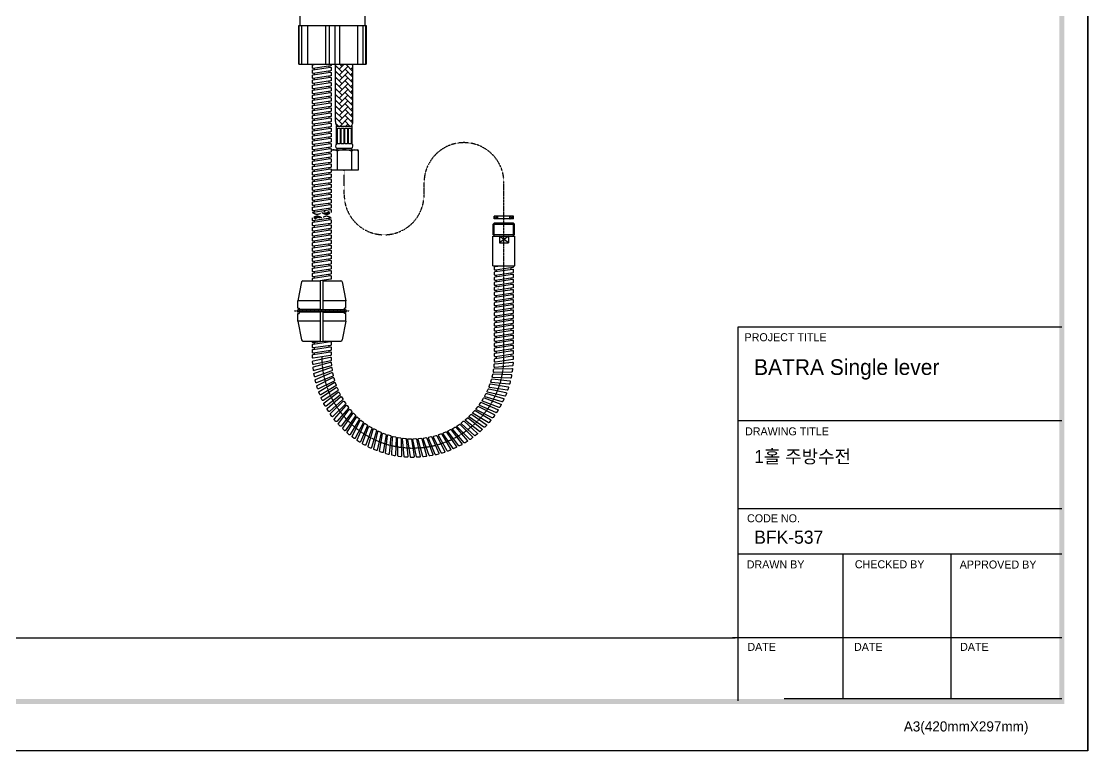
# Model space of a CAD drawing. Header units: millimetres. Extents: x 703 to 2175, y 672 to 1709.
# Drawn here: x 1378 to 2175, y 672 to 1217 of the extents above; entities that cross this region are included whole.
import ezdxf

# ---------------------------------------------------------------- set-up
doc = ezdxf.new("R2010")
doc.units = ezdxf.units.MM
doc.linetypes.add('CENTER', pattern=[0.6, 0.375, -0.075, 0.075, -0.075])
doc.linetypes.add('DIVIDE', pattern=[31.75, 12.7, -6.35, 0, -6.35, 0, -6.35])
for name, color, linetype in [('02___PRT_ALL_AXES', 7, 'Continuous'), ('1', 7, 'Continuous'), ('17', 7, 'Continuous'), ('BODY', 7, 'Continuous')]:
    doc.layers.add(name, color=color, linetype=linetype)
doc.styles.add('Daelim Dimension', font='')
doc.styles.get('Daelim Dimension').set_extended_font_data('나눔고딕')

msp = doc.modelspace()

# ---------------------------------------------------------------- hatches: boundary and pattern name
h = msp.add_hatch()
h.set_pattern_fill('AR-HBONE', scale=0.03, style=0)
h.set_pattern_definition([(45, (1159.04, 1172.232), (4e-16, 4.310523), [9.144, -3.048]), (135, (1161.195, 1174.3872), (4e-16, 4.310523), [9.144, -3.048])])
h.paths.add_polyline_path([(1613.16, 1141.73, 0.135834), (1614.09, 1138.39), (1625.24, 1138.39, 0.135834), (1626.16, 1141.73), (1626.16, 1184.59), (1613.16, 1184.59)])
at = {"layer": '1'}
h = msp.add_hatch(dxfattribs=at)
h.set_pattern_fill('ANSI37', scale=10, style=0)
h.set_pattern_definition([(45, (-19654.8384, 1855.3672), (-0.88388348, 0.88388348), []), (135, (-19654.8384, 1855.3672), (-0.88388348, -0.88388348), [])])
h.paths.add_polyline_path([(1743.51, 1071.02), (1743.51, 1069.02), (1746.26, 1069.02), (1746.26, 1071.02)])
h.paths.add_polyline_path([(1731.76, 1071.02), (1731.76, 1069.02), (1734.51, 1069.02), (1734.51, 1071.02)])

# ---------------------------------------------------------------- linework, layer by layer
at = {"color": 7, "linetype": 'Continuous'}
for p, q in [((1585.69, 1213.59), (1635.99, 1213.59)), ((1585.76, 1184.59), (1585.76, 1213.59)), ((1587.94, 1184.59), (1587.94, 1213.59)), ((1592.17, 1213.59), (1592.17, 1184.59)), ((1605.6, 1213.59), (1605.6, 1184.59)), ((1608.76, 1184.59), (1608.76, 1213.59)), ((1612.94, 1184.59), (1612.94, 1213.59)), ((1616.1, 1213.59), (1616.1, 1184.59)), ((1629.52, 1213.59), (1629.52, 1184.59)), ((1633.75, 1184.59), (1633.75, 1213.59)), ((1635.93, 1184.59), (1635.93, 1213.59)), ((1585.69, 1184.59), (1635.99, 1184.59))]:
    msp.add_line(p, q, dxfattribs=at)
at = {"color": 5, "ltscale": 40}
for p, q in [((2155.79, 988.15), (1913.65, 988.15)), ((2155.79, 918.16), (1913.65, 918.16)), ((2155.79, 918.16), (1913.65, 918.16)), ((2155.79, 852.32), (1913.65, 852.32)), ((2155.79, 852.32), (1913.65, 852.32)), ((2155.79, 818.36), (1913.65, 818.36)), ((2155.79, 818.36), (1913.65, 818.36)), ((1992.3, 818.36), (1992.3, 710.27)), ((2073.02, 818.36), (2073.02, 710.27)), ((2155.79, 755.92), (1909.82, 755.92)), ((2155.79, 755.92), (1915.54, 755.92)), ((2155.79, 710.27), (1948.28, 710.27))]:
    msp.add_line(p, q, dxfattribs=at)
at = {"color": 5, "ltscale": 0.5}
msp.add_line((1913.65, 988.15), (1913.65, 708.8), dxfattribs=at)
at = {"color": 5}
msp.add_line((723.93, 755.92), (1911.76, 755.92), dxfattribs=at)
at = {"color": 2}
msp.add_lwpolyline([(702.69, 1708.72), (2175.15, 1708.72), (2175.15, 671.55), (702.69, 671.55)], close=True, dxfattribs=at)
at = {"ltscale": 0.5}
msp.add_lwpolyline([(702.69, 1708.72), (2175.15, 1708.72), (2175.15, 671.55), (702.69, 671.55)], close=True, dxfattribs=at)
at = {"color": 2}
msp.add_lwpolyline([(2175.15, 671.55), (2175.15, 1708.72)], dxfattribs=at)
at = {"color": 7, "linetype": 'DIVIDE', "ltscale": 0.5}
for points in [[(1595.96, 1073.73), (1599.46, 1072.53), (1606.46, 1074.93), (1609.96, 1073.73)], [(1609.96, 1069.78), (1606.46, 1070.98), (1599.46, 1068.58), (1595.96, 1069.78)]]:
    msp.add_spline(points, degree=3, dxfattribs=at)
for points in [[(1602.96, 1069.78), (1601.79, 1070.38), (1599.46, 1071.58), (1597.13, 1070.38), (1595.96, 1069.78)], [(1602.96, 1073.73), (1604.13, 1073.13), (1606.46, 1071.93), (1608.79, 1073.13), (1609.96, 1073.73)]]:
    msp.add_open_spline(points, degree=3, dxfattribs=at)
at = {"color": 5, "ltscale": 40}
for points in [[(2157.68, 1691.25), (2153.9, 1691.25), (2157.68, 706.49), (2153.9, 710.27)], [(2157.68, 1691.25), (2153.9, 1691.25), (2157.68, 706.49), (2153.9, 710.27)], [(2157.68, 706.49), (2153.9, 710.27), (720.16, 706.49), (723.93, 710.27)]]:
    msp.add_trace(points, dxfattribs=at)
at = {"layer": '02___PRT_ALL_AXES', "color": 7, "linetype": 'Continuous'}
for p, q in [((1586.39, 1244.09), (1586.39, 1213.59)), ((1635.29, 1213.59), (1635.29, 1244.09)), ((1585.69, 1213.59), (1585.69, 1184.59)), ((1635.99, 1213.59), (1635.99, 1184.59))]:
    msp.add_line(p, q, dxfattribs=at)
at = {"layer": '1', "color": 7}
for p, q in [((1597.46, 1184.46), (1597.46, 1184.59)), ((1597.46, 1180.66), (1597.46, 1181.67)), ((1608.46, 1182.33), (1608.46, 1183.34)), ((1608.46, 1178.53), (1608.46, 1179.54)), ((1613.16, 1141.73), (1613.16, 1184.59)), ((1626.16, 1141.73), (1626.16, 1184.59)), ((1597.46, 1176.86), (1597.46, 1177.87)), ((1597.46, 1173.06), (1597.46, 1174.07)), ((1608.46, 1174.73), (1608.46, 1175.74)), ((1608.46, 1170.93), (1608.46, 1171.94)), ((1597.46, 1169.26), (1597.46, 1170.27)), ((1597.46, 1165.46), (1597.46, 1166.47)), ((1608.46, 1167.13), (1608.46, 1168.14)), ((1608.46, 1163.33), (1608.46, 1164.34)), ((1597.46, 1161.66), (1597.46, 1162.67)), ((1597.46, 1157.86), (1597.46, 1158.87)), ((1608.46, 1159.53), (1608.46, 1160.54)), ((1608.46, 1155.73), (1608.46, 1156.74)), ((1597.46, 1154.06), (1597.46, 1155.07)), ((1597.46, 1150.26), (1597.46, 1151.27)), ((1597.46, 1146.46), (1597.46, 1147.47)), ((1608.46, 1151.93), (1608.46, 1152.94)), ((1608.46, 1148.13), (1608.46, 1149.14)), ((1597.46, 1142.66), (1597.46, 1143.67)), ((1597.46, 1138.86), (1597.46, 1139.87)), ((1608.46, 1144.33), (1608.46, 1145.34)), ((1608.46, 1140.53), (1608.46, 1141.54)), ((1597.46, 1135.06), (1597.46, 1136.07)), ((1597.46, 1131.26), (1597.46, 1132.27)), ((1608.46, 1136.73), (1608.46, 1137.74)), ((1608.46, 1132.93), (1608.46, 1133.94)), ((1613.84, 1125.24), (1613.84, 1138.39)), ((1613.84, 1138.39), (1625.49, 1138.39)), ((1625.49, 1125.24), (1625.49, 1138.39)), ((1597.46, 1127.46), (1597.46, 1128.47)), ((1597.46, 1123.66), (1597.46, 1124.67)), ((1608.46, 1129.13), (1608.46, 1130.14)), ((1608.46, 1125.33), (1608.46, 1126.34)), ((1597.46, 1119.86), (1597.46, 1120.87)), ((1597.46, 1116.06), (1597.46, 1117.07)), ((1608.46, 1121.53), (1608.46, 1122.54)), ((1608.46, 1117.73), (1608.46, 1118.74)), ((1609.96, 1120.74), (1629.41, 1120.74)), ((1614.29, 1119.74), (1614.29, 1105.74)), ((1625.04, 1119.74), (1625.04, 1105.74)), ((1630.41, 1105.74), (1630.41, 1119.74)), ((1597.46, 1112.26), (1597.46, 1113.27)), ((1597.46, 1108.46), (1597.46, 1109.47)), ((1608.46, 1113.93), (1608.46, 1114.94)), ((1608.46, 1110.13), (1608.46, 1111.14)), ((1597.46, 1104.66), (1597.46, 1105.67)), ((1597.46, 1100.86), (1597.46, 1101.87)), ((1608.46, 1106.33), (1608.46, 1107.34)), ((1608.46, 1102.53), (1608.46, 1103.54)), ((1608.46, 1098.73), (1608.46, 1099.74)), ((1609.96, 1105.74), (1630.41, 1105.74)), ((1597.46, 1097.06), (1597.46, 1098.07)), ((1597.46, 1093.26), (1597.46, 1094.27)), ((1608.46, 1094.93), (1608.46, 1095.94)), ((1608.46, 1091.13), (1608.46, 1092.14)), ((1597.46, 1089.46), (1597.46, 1090.47)), ((1597.46, 1085.66), (1597.46, 1086.67)), ((1608.46, 1087.33), (1608.46, 1088.34)), ((1608.46, 1083.53), (1608.46, 1084.54)), ((1597.46, 1081.86), (1597.46, 1082.87)), ((1597.46, 1078.06), (1597.46, 1079.07)), ((1608.46, 1079.73), (1608.46, 1080.74)), ((1608.46, 1075.93), (1608.46, 1076.94)), ((1597.46, 1074.26), (1597.46, 1075.27)), ((1597.46, 1066.66), (1597.46, 1067.67)), ((1608.46, 1068.33), (1608.46, 1069.34)), ((1731.76, 1069.02), (1731.76, 1071.02)), ((1746.26, 1071.02), (1731.76, 1071.02)), ((1746.26, 1069.02), (1731.76, 1069.02)), ((1734.51, 1069.02), (1734.51, 1071.02)), ((1743.51, 1069.02), (1743.51, 1071.02)), ((1746.26, 1069.02), (1746.26, 1071.02)), ((1597.46, 1062.86), (1597.46, 1063.87)), ((1597.46, 1059.06), (1597.46, 1060.07)), ((1608.46, 1064.53), (1608.46, 1065.54)), ((1608.46, 1060.73), (1608.46, 1061.74)), ((1732.01, 1066.02), (1731.01, 1065.02)), ((1731.01, 1057.02), (1731.01, 1065.02)), ((1731.76, 1057.02), (1731.76, 1065.77)), ((1732.01, 1066.02), (1746.01, 1066.02)), ((1746.01, 1066.02), (1747.01, 1065.02)), ((1746.26, 1057.02), (1746.26, 1065.77)), ((1747.01, 1057.02), (1747.01, 1065.02)), ((1597.46, 1055.26), (1597.46, 1056.27)), ((1597.46, 1051.46), (1597.46, 1052.47)), ((1608.46, 1056.93), (1608.46, 1057.94)), ((1608.46, 1053.13), (1608.46, 1054.14)), ((1730.76, 1056.02), (1747.26, 1056.02)), ((1730.76, 1034.02), (1730.76, 1056.02)), ((1747.01, 1057.02), (1731.01, 1057.02)), ((1731.76, 1056.02), (1731.76, 1057.02)), ((1742.45, 1056.02), (1735.58, 1051.02)), ((1742.45, 1051.02), (1735.58, 1056.02)), ((1735.58, 1056.02), (1735.58, 1051.02)), ((1742.45, 1056.02), (1742.45, 1051.02)), ((1746.26, 1056.02), (1746.26, 1057.02)), ((1747.26, 1034.02), (1747.26, 1056.02)), ((1597.46, 1047.66), (1597.46, 1048.67)), ((1597.46, 1043.86), (1597.46, 1044.87)), ((1608.46, 1049.33), (1608.46, 1050.34)), ((1608.46, 1045.53), (1608.46, 1046.54)), ((1735.58, 1051.02), (1742.45, 1051.02)), ((1597.46, 1040.06), (1597.46, 1041.07)), ((1597.46, 1036.26), (1597.46, 1037.27)), ((1608.46, 1041.73), (1608.46, 1042.74)), ((1608.46, 1037.93), (1608.46, 1038.94)), ((1597.46, 1032.46), (1597.46, 1033.47)), ((1597.46, 1028.66), (1597.46, 1029.67)), ((1608.46, 1034.13), (1608.46, 1035.14)), ((1608.46, 1030.33), (1608.46, 1031.34)), ((1730.76, 1034.02), (1747.26, 1034.02)), ((1733.51, 1029.75), (1733.51, 1030.77)), ((1744.51, 1031.43), (1744.51, 1032.44)), ((1744.51, 1027.63), (1744.51, 1028.64)), ((1587.8, 1021.89), (1585.06, 1007.7)), ((1588.79, 1022.7), (1601.96, 1022.7)), ((1597.46, 1024.86), (1597.46, 1025.87)), ((1601.96, 1000.95), (1601.96, 1022.7)), ((1603.96, 1000.95), (1603.96, 1022.7)), ((1603.96, 1022.7), (1617.14, 1022.7)), ((1608.46, 1026.53), (1608.46, 1027.54)), ((1618.12, 1021.89), (1620.86, 1007.7)), ((1733.51, 1025.95), (1733.51, 1026.97)), ((1733.51, 1022.15), (1733.51, 1023.17)), ((1744.51, 1023.83), (1744.51, 1024.84)), ((1744.51, 1020.03), (1744.51, 1021.04)), ((1733.51, 1018.35), (1733.51, 1019.37)), ((1733.51, 1014.55), (1733.51, 1015.57)), ((1744.51, 1016.23), (1744.51, 1017.24)), ((1744.51, 1012.43), (1744.51, 1013.44)), ((1601.96, 1007.7), (1585.06, 1007.7)), ((1585.06, 1002.2), (1585.06, 1007.7)), ((1620.86, 1007.7), (1603.96, 1007.7)), ((1620.86, 1002.2), (1620.86, 1007.7)), ((1733.51, 1010.75), (1733.51, 1011.77)), ((1733.51, 1006.95), (1733.51, 1007.97)), ((1733.51, 1003.15), (1733.51, 1004.17)), ((1744.51, 1008.63), (1744.51, 1009.64)), ((1744.51, 1004.83), (1744.51, 1005.84)), ((1585.06, 1002.2), (1586.06, 1002.2)), ((1585.06, 998.2), (1586.06, 998.2)), ((1585.06, 992.7), (1585.06, 998.2)), ((1602.96, 1000.95), (1585.31, 1000.95)), ((1602.96, 999.45), (1585.31, 999.45)), ((1586.06, 1002.2), (1586.06, 1001.2)), ((1601.96, 1001.2), (1586.06, 1001.2)), ((1601.96, 999.2), (1586.06, 999.2)), ((1586.06, 999.2), (1586.06, 998.2)), ((1601.96, 977.7), (1601.96, 999.45)), ((1620.61, 1000.95), (1602.96, 1000.95)), ((1620.61, 999.45), (1602.96, 999.45)), ((1603.96, 1001.2), (1619.86, 1001.2)), ((1603.96, 977.7), (1603.96, 999.45)), ((1603.96, 999.2), (1619.86, 999.2)), ((1620.86, 1002.2), (1619.86, 1002.2)), ((1619.86, 1001.2), (1619.86, 1002.2)), ((1619.86, 998.2), (1619.86, 999.2)), ((1620.86, 998.2), (1619.86, 998.2)), ((1620.86, 992.7), (1620.86, 998.2)), ((1733.51, 999.35), (1733.51, 1000.37)), ((1733.51, 995.55), (1733.51, 996.57)), ((1744.51, 1001.03), (1744.51, 1002.04)), ((1744.51, 997.23), (1744.51, 998.24)), ((1601.96, 992.7), (1585.06, 992.7)), ((1585.06, 992.7), (1587.8, 978.51)), ((1620.86, 992.7), (1603.96, 992.7)), ((1620.86, 992.7), (1618.12, 978.51)), ((1733.51, 991.75), (1733.51, 992.77)), ((1733.51, 987.95), (1733.51, 988.97)), ((1744.51, 993.43), (1744.51, 994.44)), ((1744.51, 989.63), (1744.51, 990.64)), ((1733.51, 984.15), (1733.51, 985.17)), ((1733.51, 980.35), (1733.51, 981.37)), ((1744.51, 985.83), (1744.51, 986.84)), ((1744.51, 982.03), (1744.51, 983.04)), ((1588.79, 977.7), (1601.96, 977.7)), ((1597.46, 975.46), (1597.46, 976.47)), ((1597.46, 971.66), (1597.46, 972.67)), ((1603.96, 977.7), (1617.14, 977.7)), ((1608.46, 973.33), (1608.46, 974.34)), ((1733.51, 976.55), (1733.51, 977.57)), ((1733.51, 972.75), (1733.51, 973.77)), ((1744.51, 978.23), (1744.51, 979.24)), ((1744.51, 974.43), (1744.51, 975.44)), ((1597.46, 967.86), (1597.46, 968.87)), ((1608.46, 969.53), (1608.46, 970.54)), ((1733.51, 968.95), (1733.51, 969.97)), ((1733.51, 964.83), (1733.51, 966.17)), ((1744.51, 970.63), (1744.51, 971.64)), ((1744.51, 966.5), (1744.51, 967.84))]:
    msp.add_line(p, q, dxfattribs=at)
at = {"layer": '1', "color": 1, "linetype": 'CENTER', "ltscale": 0.5}
msp.add_line((1619.67, 1087.52), (1619.67, 1105.74), dxfattribs=at)
at = {"layer": '1', "color": 7}
for points in [[(1609.96, 1184.59), (1609.96, 1184, -0.370691), (1609.54, 1183.5), (1596.54, 1181.53, -0.459118), (1595.96, 1182.02), (1595.96, 1183.8, -0.370691), (1596.39, 1184.29), (1598.34, 1184.59)], [(1595.98, 1073.73, -0.297134), (1596.39, 1074.09), (1609.39, 1076.07, -0.459118), (1609.96, 1075.58), (1609.96, 1073.8)], [(1609.92, 1069.8, -0.258564), (1609.54, 1069.5), (1596.54, 1067.53, -0.459118), (1595.96, 1068.02), (1595.96, 1069.8)], [(1746.01, 1034.02), (1746.01, 1033.1, -0.370691), (1745.59, 1032.6), (1732.59, 1030.62, -0.459118), (1732.01, 1031.12), (1732.01, 1032.9, -0.370691), (1732.44, 1033.39), (1736.58, 1034.02)], [(1595.96, 1022.7), (1595.96, 1024.2, -0.370691), (1596.39, 1024.69), (1609.39, 1026.67, -0.459118), (1609.96, 1026.18), (1609.96, 1024.4, -0.370691), (1609.54, 1023.9), (1601.59, 1022.7)], [(1605.54, 977.7), (1596.54, 976.33, -0.459118), (1595.96, 976.82), (1595.96, 977.7)]]:
    msp.add_lwpolyline(points, format="xyb", dxfattribs=at)
for points in [[(1609.96, 1181.98), (1609.96, 1180.2, -0.370691), (1609.54, 1179.7), (1596.54, 1177.73, -0.459118), (1595.96, 1178.22), (1595.96, 1180, -0.370691), (1596.39, 1180.49), (1609.39, 1182.47, -0.459118)], [(1609.96, 1178.18), (1609.96, 1176.4, -0.370691), (1609.54, 1175.9), (1596.54, 1173.93, -0.459118), (1595.96, 1174.42), (1595.96, 1176.2, -0.370691), (1596.39, 1176.69), (1609.39, 1178.67, -0.459118)], [(1609.96, 1174.38), (1609.96, 1172.6, -0.370691), (1609.54, 1172.1), (1596.54, 1170.13, -0.459118), (1595.96, 1170.62), (1595.96, 1172.4, -0.370691), (1596.39, 1172.89), (1609.39, 1174.87, -0.459118)], [(1609.96, 1170.58), (1609.96, 1168.8, -0.370691), (1609.54, 1168.3), (1596.54, 1166.33, -0.459118), (1595.96, 1166.82), (1595.96, 1168.6, -0.370691), (1596.39, 1169.09), (1609.39, 1171.07, -0.459118)], [(1609.96, 1166.78), (1609.96, 1165, -0.370691), (1609.54, 1164.5), (1596.54, 1162.53, -0.459118), (1595.96, 1163.02), (1595.96, 1164.8, -0.370691), (1596.39, 1165.29), (1609.39, 1167.27, -0.459118)], [(1609.96, 1162.98), (1609.96, 1161.2, -0.370691), (1609.54, 1160.7), (1596.54, 1158.73, -0.459118), (1595.96, 1159.22), (1595.96, 1161, -0.370691), (1596.39, 1161.49), (1609.39, 1163.47, -0.459118)], [(1609.96, 1159.18), (1609.96, 1157.4, -0.370691), (1609.54, 1156.9), (1596.54, 1154.93, -0.459118), (1595.96, 1155.42), (1595.96, 1157.2, -0.370691), (1596.39, 1157.69), (1609.39, 1159.67, -0.459118)], [(1609.96, 1155.38), (1609.96, 1153.6, -0.370691), (1609.54, 1153.1), (1596.54, 1151.13, -0.459118), (1595.96, 1151.62), (1595.96, 1153.4, -0.370691), (1596.39, 1153.89), (1609.39, 1155.87, -0.459118)], [(1609.96, 1151.58), (1609.96, 1149.8, -0.370691), (1609.54, 1149.3), (1596.54, 1147.33, -0.459118), (1595.96, 1147.82), (1595.96, 1149.6, -0.370691), (1596.39, 1150.09), (1609.39, 1152.07, -0.459118)], [(1609.96, 1147.78), (1609.96, 1146, -0.370691), (1609.54, 1145.5), (1596.54, 1143.53, -0.459118), (1595.96, 1144.02), (1595.96, 1145.8, -0.370691), (1596.39, 1146.29), (1609.39, 1148.27, -0.459118)], [(1609.96, 1143.98), (1609.96, 1142.2, -0.370691), (1609.54, 1141.7), (1596.54, 1139.73, -0.459118), (1595.96, 1140.22), (1595.96, 1142, -0.370691), (1596.39, 1142.49), (1609.39, 1144.47, -0.459118)], [(1609.96, 1140.18), (1609.96, 1138.4, -0.370691), (1609.54, 1137.9), (1596.54, 1135.93, -0.459118), (1595.96, 1136.42), (1595.96, 1138.2, -0.370691), (1596.39, 1138.69), (1609.39, 1140.67, -0.459118)], [(1609.96, 1136.38), (1609.96, 1134.6, -0.370691), (1609.54, 1134.1), (1596.54, 1132.13, -0.459118), (1595.96, 1132.62), (1595.96, 1134.4, -0.370691), (1596.39, 1134.89), (1609.39, 1136.87, -0.459118)], [(1609.96, 1132.58), (1609.96, 1130.8, -0.370691), (1609.54, 1130.3), (1596.54, 1128.33, -0.459118), (1595.96, 1128.82), (1595.96, 1130.6, -0.370691), (1596.39, 1131.09), (1609.39, 1133.07, -0.459118)], [(1609.96, 1128.78), (1609.96, 1127, -0.370691), (1609.54, 1126.5), (1596.54, 1124.53, -0.459118), (1595.96, 1125.02), (1595.96, 1126.8, -0.370691), (1596.39, 1127.29), (1609.39, 1129.27, -0.459118)], [(1609.96, 1124.98), (1609.96, 1123.2, -0.370691), (1609.54, 1122.7), (1596.54, 1120.73, -0.459118), (1595.96, 1121.22), (1595.96, 1123, -0.370691), (1596.39, 1123.49), (1609.39, 1125.47, -0.459118)], [(1609.96, 1121.18), (1609.96, 1119.4, -0.370691), (1609.54, 1118.9), (1596.54, 1116.93, -0.459118), (1595.96, 1117.42), (1595.96, 1119.2, -0.370691), (1596.39, 1119.69), (1609.39, 1121.67, -0.459118)], [(1609.96, 1117.38), (1609.96, 1115.6, -0.370691), (1609.54, 1115.1), (1596.54, 1113.13, -0.459118), (1595.96, 1113.62), (1595.96, 1115.4, -0.370691), (1596.39, 1115.89), (1609.39, 1117.87, -0.459118)], [(1609.96, 1113.58), (1609.96, 1111.8, -0.370691), (1609.54, 1111.3), (1596.54, 1109.33, -0.459118), (1595.96, 1109.82), (1595.96, 1111.6, -0.370691), (1596.39, 1112.09), (1609.39, 1114.07, -0.459118)], [(1609.96, 1109.78), (1609.96, 1108, -0.370691), (1609.54, 1107.5), (1596.54, 1105.53, -0.459118), (1595.96, 1106.02), (1595.96, 1107.8, -0.370691), (1596.39, 1108.29), (1609.39, 1110.27, -0.459118)], [(1609.96, 1105.98), (1609.96, 1104.2, -0.370691), (1609.54, 1103.7), (1596.54, 1101.73, -0.459118), (1595.96, 1102.22), (1595.96, 1104, -0.370691), (1596.39, 1104.49), (1609.39, 1106.47, -0.459118)], [(1609.96, 1102.18), (1609.96, 1100.4, -0.370691), (1609.54, 1099.9), (1596.54, 1097.93, -0.459118), (1595.96, 1098.42), (1595.96, 1100.2, -0.370691), (1596.39, 1100.69), (1609.39, 1102.67, -0.459118)], [(1609.96, 1098.38), (1609.96, 1096.6, -0.370691), (1609.54, 1096.1), (1596.54, 1094.13, -0.459118), (1595.96, 1094.62), (1595.96, 1096.4, -0.370691), (1596.39, 1096.89), (1609.39, 1098.87, -0.459118)], [(1609.96, 1094.58), (1609.96, 1092.8, -0.370691), (1609.54, 1092.3), (1596.54, 1090.33, -0.459118), (1595.96, 1090.82), (1595.96, 1092.6, -0.370691), (1596.39, 1093.09), (1609.39, 1095.07, -0.459118)], [(1609.96, 1090.78), (1609.96, 1089, -0.370691), (1609.54, 1088.5), (1596.54, 1086.53, -0.459118), (1595.96, 1087.02), (1595.96, 1088.8, -0.370691), (1596.39, 1089.29), (1609.39, 1091.27, -0.459118)], [(1609.96, 1086.98), (1609.96, 1085.2, -0.370691), (1609.54, 1084.7), (1596.54, 1082.73, -0.459118), (1595.96, 1083.22), (1595.96, 1085, -0.370691), (1596.39, 1085.49), (1609.39, 1087.47, -0.459118)], [(1609.96, 1083.18), (1609.96, 1081.4, -0.370691), (1609.54, 1080.9), (1596.54, 1078.93, -0.459118), (1595.96, 1079.42), (1595.96, 1081.2, -0.370691), (1596.39, 1081.69), (1609.39, 1083.67, -0.459118)], [(1609.96, 1079.38), (1609.96, 1077.6, -0.370691), (1609.54, 1077.1), (1596.54, 1075.13, -0.459118), (1595.96, 1075.62), (1595.96, 1077.4, -0.370691), (1596.39, 1077.89), (1609.39, 1079.87, -0.459118)], [(1609.96, 1067.98), (1609.96, 1066.2, -0.370691), (1609.54, 1065.7), (1596.54, 1063.73, -0.459118), (1595.96, 1064.22), (1595.96, 1066, -0.370691), (1596.39, 1066.49), (1609.39, 1068.47, -0.459118)], [(1609.96, 1064.18), (1609.96, 1062.4, -0.370691), (1609.54, 1061.9), (1596.54, 1059.93, -0.459118), (1595.96, 1060.42), (1595.96, 1062.2, -0.370691), (1596.39, 1062.69), (1609.39, 1064.67, -0.459118)], [(1609.96, 1060.38), (1609.96, 1058.6, -0.370691), (1609.54, 1058.1), (1596.54, 1056.13, -0.459118), (1595.96, 1056.62), (1595.96, 1058.4, -0.370691), (1596.39, 1058.89), (1609.39, 1060.87, -0.459118)], [(1609.96, 1056.58), (1609.96, 1054.8, -0.370691), (1609.54, 1054.3), (1596.54, 1052.33, -0.459118), (1595.96, 1052.82), (1595.96, 1054.6, -0.370691), (1596.39, 1055.09), (1609.39, 1057.07, -0.459118)], [(1609.96, 1052.78), (1609.96, 1051, -0.370691), (1609.54, 1050.5), (1596.54, 1048.53, -0.459118), (1595.96, 1049.02), (1595.96, 1050.8, -0.370691), (1596.39, 1051.29), (1609.39, 1053.27, -0.459118)], [(1609.96, 1048.98), (1609.96, 1047.2, -0.370691), (1609.54, 1046.7), (1596.54, 1044.73, -0.459118), (1595.96, 1045.22), (1595.96, 1047, -0.370691), (1596.39, 1047.49), (1609.39, 1049.47, -0.459118)], [(1609.96, 1045.18), (1609.96, 1043.4, -0.370691), (1609.54, 1042.9), (1596.54, 1040.93, -0.459118), (1595.96, 1041.42), (1595.96, 1043.2, -0.370691), (1596.39, 1043.69), (1609.39, 1045.67, -0.459118)], [(1609.96, 1041.38), (1609.96, 1039.6, -0.370691), (1609.54, 1039.1), (1596.54, 1037.13, -0.459118), (1595.96, 1037.62), (1595.96, 1039.4, -0.370691), (1596.39, 1039.89), (1609.39, 1041.87, -0.459118)], [(1609.96, 1037.58), (1609.96, 1035.8, -0.370691), (1609.54, 1035.3), (1596.54, 1033.33, -0.459118), (1595.96, 1033.82), (1595.96, 1035.6, -0.370691), (1596.39, 1036.09), (1609.39, 1038.07, -0.459118)], [(1609.96, 1033.78), (1609.96, 1032, -0.370691), (1609.54, 1031.5), (1596.54, 1029.53, -0.459118), (1595.96, 1030.02), (1595.96, 1031.8, -0.370691), (1596.39, 1032.29), (1609.39, 1034.27, -0.459118)], [(1609.96, 1029.98), (1609.96, 1028.2, -0.370691), (1609.54, 1027.7), (1596.54, 1025.73, -0.459118), (1595.96, 1026.22), (1595.96, 1028, -0.370691), (1596.39, 1028.49), (1609.39, 1030.47, -0.459118)], [(1746.01, 1031.07), (1746.01, 1029.3, -0.370691), (1745.59, 1028.8), (1732.59, 1026.82, -0.459118), (1732.01, 1027.32), (1732.01, 1029.1, -0.370691), (1732.44, 1029.59), (1745.44, 1031.57, -0.459118)], [(1746.01, 1027.27), (1746.01, 1025.5, -0.370691), (1745.59, 1025), (1732.59, 1023.02, -0.459118), (1732.01, 1023.52), (1732.01, 1025.3, -0.370691), (1732.44, 1025.79), (1745.44, 1027.77, -0.459118)], [(1746.01, 1023.47), (1746.01, 1021.7, -0.370691), (1745.59, 1021.2), (1732.59, 1019.22, -0.459118), (1732.01, 1019.72), (1732.01, 1021.5, -0.370691), (1732.44, 1021.99), (1745.44, 1023.97, -0.459118)], [(1746.01, 1019.67), (1746.01, 1017.9, -0.370691), (1745.59, 1017.4), (1732.59, 1015.42, -0.459118), (1732.01, 1015.92), (1732.01, 1017.7, -0.370691), (1732.44, 1018.19), (1745.44, 1020.17, -0.459118)], [(1746.01, 1015.87), (1746.01, 1014.1, -0.370691), (1745.59, 1013.6), (1732.59, 1011.62, -0.459118), (1732.01, 1012.12), (1732.01, 1013.9, -0.370691), (1732.44, 1014.39), (1745.44, 1016.37, -0.459118)], [(1746.01, 1012.07), (1746.01, 1010.3, -0.370691), (1745.59, 1009.8), (1732.59, 1007.82, -0.459118), (1732.01, 1008.32), (1732.01, 1010.1, -0.370691), (1732.44, 1010.59), (1745.44, 1012.57, -0.459118)], [(1746.01, 1008.27), (1746.01, 1006.5, -0.370691), (1745.59, 1006), (1732.59, 1004.02, -0.459118), (1732.01, 1004.52), (1732.01, 1006.3, -0.370691), (1732.44, 1006.79), (1745.44, 1008.77, -0.459118)], [(1746.01, 1004.47), (1746.01, 1002.7, -0.370691), (1745.59, 1002.2), (1732.59, 1000.22, -0.459118), (1732.01, 1000.72), (1732.01, 1002.5, -0.370691), (1732.44, 1002.99), (1745.44, 1004.97, -0.459118)], [(1746.01, 1000.67), (1746.01, 998.9, -0.370691), (1745.59, 998.4), (1732.59, 996.42, -0.459118), (1732.01, 996.92), (1732.01, 998.7, -0.370691), (1732.44, 999.19), (1745.44, 1001.17, -0.459118)], [(1746.01, 996.87), (1746.01, 995.1, -0.370691), (1745.59, 994.6), (1732.59, 992.62, -0.459118), (1732.01, 993.12), (1732.01, 994.9, -0.370691), (1732.44, 995.39), (1745.44, 997.37, -0.459118)], [(1746.01, 993.07), (1746.01, 991.3, -0.370691), (1745.59, 990.8), (1732.59, 988.82, -0.459118), (1732.01, 989.32), (1732.01, 991.1, -0.370691), (1732.44, 991.59), (1745.44, 993.57, -0.459118)], [(1746.01, 989.27), (1746.01, 987.5, -0.370691), (1745.59, 987), (1732.59, 985.02, -0.459118), (1732.01, 985.52), (1732.01, 987.3, -0.370691), (1732.44, 987.79), (1745.44, 989.77, -0.459118)], [(1746.01, 985.47), (1746.01, 983.7, -0.370691), (1745.59, 983.2), (1732.59, 981.22, -0.459118), (1732.01, 981.72), (1732.01, 983.5, -0.370691), (1732.44, 983.99), (1745.44, 985.97, -0.459118)], [(1746.01, 981.67), (1746.01, 979.9, -0.370691), (1745.59, 979.4), (1732.59, 977.42, -0.459118), (1732.01, 977.92), (1732.01, 979.7, -0.370691), (1732.44, 980.19), (1745.44, 982.17, -0.459118)], [(1609.96, 976.78), (1609.96, 975, -0.370691), (1609.54, 974.5), (1596.54, 972.53, -0.459118), (1595.96, 973.02), (1595.96, 974.8, -0.370691), (1596.39, 975.29), (1609.39, 977.27, -0.459118)], [(1609.96, 972.98), (1609.96, 971.2, -0.370691), (1609.54, 970.7), (1596.54, 968.73, -0.459118), (1595.96, 969.22), (1595.96, 971, -0.370691), (1596.39, 971.49), (1609.39, 973.47, -0.459118)], [(1746.01, 977.87), (1746.01, 976.1, -0.370691), (1745.59, 975.6), (1732.59, 973.62, -0.459118), (1732.01, 974.12), (1732.01, 975.9, -0.370691), (1732.44, 976.39), (1745.44, 978.37, -0.459118)], [(1746.01, 974.07), (1746.01, 972.3, -0.370691), (1745.59, 971.8), (1732.59, 969.82, -0.459118), (1732.01, 970.32), (1732.01, 972.1, -0.370691), (1732.44, 972.59), (1745.44, 974.57, -0.459118)], [(1609.96, 969.18), (1609.96, 967.4, -0.370691), (1609.54, 966.9), (1596.54, 964.93, -0.459118), (1595.96, 965.42), (1595.96, 967.2, -0.370691), (1596.39, 967.69), (1609.39, 969.67, -0.459118)], [(1609.87, 965.34), (1609.98, 963.56, -0.370691), (1609.59, 963.04), (1596.74, 960.25, -0.459118), (1596.13, 960.71), (1596.02, 962.49, -0.370691), (1596.41, 963.01), (1609.26, 965.79, -0.459118)], [(1746.01, 970.27), (1746.01, 968.5, -0.370691), (1745.59, 968), (1732.59, 966.02, -0.459118), (1732.01, 966.52), (1732.01, 968.3, -0.370691), (1732.44, 968.79), (1745.44, 970.77, -0.459118)], [(1732.01, 962.39), (1732.01, 964.17, -0.370691), (1732.44, 964.66), (1745.44, 966.64, -0.459118), (1746.01, 966.15), (1746.01, 964.37, -0.370691), (1745.59, 963.87), (1732.59, 961.9, -0.459118)], [(1610.02, 961.5), (1610.24, 959.74, -0.370691), (1609.88, 959.19), (1597.23, 955.6, -0.459118), (1596.6, 956.02), (1596.38, 957.78, -0.370691), (1596.73, 958.33), (1609.38, 961.92, -0.459118)], [(1610.41, 957.68), (1610.74, 955.93, -0.370691), (1610.41, 955.37), (1598.02, 950.99, -0.459118), (1597.36, 951.37), (1597.02, 953.12, -0.370691), (1597.35, 953.68), (1609.75, 958.06, -0.459118)], [(1731.11, 954.77), (1731.33, 956.53, -0.370691), (1731.81, 956.97), (1744.96, 957.3, -0.459118), (1745.47, 956.74), (1745.24, 954.98, -0.370691), (1744.76, 954.54), (1731.61, 954.21, -0.459118)], [(1731.68, 958.57), (1731.79, 960.34, -0.370691), (1732.25, 960.81), (1745.34, 961.96, -0.459118), (1745.89, 961.43), (1745.78, 959.66, -0.370691), (1745.32, 959.19), (1732.22, 958.04, -0.459118)], [(1611.03, 953.89), (1611.48, 952.17, -0.370691), (1611.19, 951.59), (1599.09, 946.44, -0.459118), (1598.41, 946.78), (1597.97, 948.5, -0.370691), (1598.25, 949.08), (1610.35, 954.23, -0.459118)], [(1611.9, 950.15), (1612.45, 948.46, -0.370691), (1612.2, 947.86), (1600.44, 941.96, -0.459118), (1599.74, 942.26), (1599.2, 943.95, -0.370691), (1599.45, 944.55), (1611.2, 950.44, -0.459118)], [(1729.25, 947.32), (1729.69, 949.04, -0.370691), (1730.23, 949.42), (1743.31, 948.1, -0.459118), (1743.75, 947.48), (1743.3, 945.76, -0.370691), (1742.77, 945.38), (1729.69, 946.7, -0.459118)], [(1730.3, 951.02), (1730.63, 952.76, -0.370691), (1731.14, 953.17), (1744.28, 952.67, -0.459118), (1744.75, 952.08), (1744.42, 950.34, -0.370691), (1743.91, 949.93), (1730.77, 950.42, -0.459118)], [(1613, 946.47), (1613.65, 944.82, -0.370691), (1613.44, 944.2), (1602.08, 937.58, -0.459118), (1601.36, 937.83), (1600.71, 939.48, -0.370691), (1600.92, 940.1), (1612.28, 946.72, -0.459118)], [(1614.32, 942.87), (1615.08, 941.26, -0.370691), (1614.91, 940.63), (1603.99, 933.31, -0.459118), (1603.26, 933.51), (1602.5, 935.12, -0.370691), (1602.67, 935.75), (1613.59, 943.07, -0.459118)], [(1726.48, 940.17), (1727.13, 941.82, -0.370691), (1727.71, 942.12), (1740.52, 939.17, -0.459118), (1740.88, 938.5), (1740.22, 936.85, -0.370691), (1739.65, 936.55), (1726.83, 939.49, -0.459118)], [(1727.98, 943.7), (1728.53, 945.39, -0.370691), (1729.08, 945.73), (1742.06, 943.59, -0.459118), (1742.45, 942.94), (1741.9, 941.25, -0.370691), (1741.35, 940.91), (1728.37, 943.05, -0.459118)], [(1615.88, 939.36), (1616.73, 937.8, -0.370691), (1616.6, 937.16), (1606.16, 929.17, -0.459118), (1605.42, 929.32), (1604.56, 930.88, -0.370691), (1604.69, 931.52), (1615.13, 939.51, -0.459118)], [(1617.64, 935.95), (1618.6, 934.45, -0.370691), (1618.5, 933.8), (1608.58, 925.17, -0.459118), (1607.83, 925.28), (1606.88, 926.78, -0.370691), (1606.98, 927.42), (1616.89, 936.06, -0.459118)], [(1619.62, 932.66), (1620.67, 931.22, -0.370691), (1620.61, 930.57), (1611.26, 921.33, -0.459118), (1610.5, 921.39), (1609.46, 922.83, -0.370691), (1609.51, 923.48), (1618.87, 932.72, -0.459118)], [(1722.83, 933.41), (1723.69, 934.97, -0.370691), (1724.3, 935.2), (1736.64, 930.67, -0.459118), (1736.91, 929.96), (1736.05, 928.4, -0.370691), (1735.44, 928.17), (1723.1, 932.7, -0.459118)], [(1724.76, 936.73), (1725.52, 938.34, -0.370691), (1726.11, 938.61), (1738.72, 934.86, -0.459118), (1739.03, 934.17), (1738.27, 932.56, -0.370691), (1737.67, 932.29), (1725.07, 936.04, -0.459118)], [(1621.8, 929.5), (1622.94, 928.13, -0.370691), (1622.92, 927.48), (1614.17, 917.67, -0.459118), (1613.41, 917.68), (1612.28, 919.05, -0.370691), (1612.29, 919.7), (1621.05, 929.51, -0.459118)], [(1624.18, 926.48), (1625.4, 925.19, -0.370691), (1625.42, 924.53), (1617.3, 914.19, -0.459118), (1616.54, 914.16), (1615.33, 915.46, -0.370691), (1615.3, 916.11), (1623.42, 926.45, -0.459118)], [(1715.85, 924.27), (1716.98, 925.64, -0.370691), (1717.62, 925.75), (1728.9, 918.99, -0.459118), (1729.03, 918.24), (1727.89, 916.87, -0.370691), (1727.25, 916.76), (1715.97, 923.52, -0.459118)], [(1718.36, 927.17), (1719.41, 928.61, -0.370691), (1720.04, 928.76), (1731.72, 922.72, -0.459118), (1731.9, 921.98), (1730.85, 920.54, -0.370691), (1730.22, 920.39), (1718.54, 926.43, -0.459118)], [(1720.7, 930.22), (1721.65, 931.72, -0.370691), (1722.27, 931.91), (1734.31, 926.61, -0.459118), (1734.53, 925.89), (1733.57, 924.39, -0.370691), (1732.95, 924.2), (1720.92, 929.5, -0.459118)], [(1626.74, 923.62), (1628.03, 922.4, -0.370691), (1628.1, 921.76), (1620.65, 910.93, -0.459118), (1619.89, 910.84), (1618.6, 912.06, -0.370691), (1618.53, 912.71), (1625.99, 923.54, -0.459118)], [(1629.47, 920.92), (1630.84, 919.79, -0.370691), (1630.95, 919.15), (1624.19, 907.87, -0.459118), (1623.44, 907.75), (1622.07, 908.88, -0.370691), (1621.96, 909.52), (1628.73, 920.8, -0.459118)], [(1632.37, 918.41), (1633.81, 917.36, -0.370691), (1633.96, 916.73), (1627.92, 905.05, -0.459118), (1627.18, 904.87), (1625.74, 905.92, -0.370691), (1625.59, 906.55), (1631.64, 918.23, -0.459118)], [(1707.27, 916.6), (1708.64, 917.73, -0.370691), (1709.29, 917.72), (1719.1, 908.96, -0.459118), (1719.09, 908.21), (1717.72, 907.07, -0.370691), (1717.07, 907.09), (1707.26, 915.84, -0.459118)], [(1710.29, 918.98), (1711.59, 920.19, -0.370691), (1712.24, 920.22), (1722.58, 912.1, -0.459118), (1722.61, 911.34), (1721.31, 910.12, -0.370691), (1720.66, 910.1), (1710.32, 918.22, -0.459118)], [(1713.15, 921.54), (1714.37, 922.83, -0.370691), (1715.02, 922.9), (1725.84, 915.44, -0.459118), (1725.93, 914.69), (1724.71, 913.39, -0.370691), (1724.06, 913.32), (1713.23, 920.78, -0.459118)], [(1635.42, 916.08), (1636.92, 915.12, -0.370691), (1637.11, 914.5), (1631.82, 902.46, -0.459118), (1631.09, 902.24), (1629.59, 903.2, -0.370691), (1629.4, 903.82), (1634.7, 915.85, -0.459118)], [(1638.62, 913.94), (1640.17, 913.08, -0.370691), (1640.4, 912.47), (1635.87, 900.13, -0.459118), (1635.16, 899.86), (1633.6, 900.72, -0.370691), (1633.37, 901.33), (1637.91, 913.67, -0.459118)], [(1641.93, 912.01), (1643.54, 911.25, -0.370691), (1643.81, 910.66), (1640.06, 898.05, -0.459118), (1639.37, 897.74), (1637.76, 898.5, -0.370691), (1637.5, 899.1), (1641.24, 911.7, -0.459118)], [(1645.37, 910.29), (1647.02, 909.64, -0.370691), (1647.32, 909.06), (1644.38, 896.25, -0.459118), (1643.7, 895.89), (1642.05, 896.55, -0.370691), (1641.75, 897.12), (1644.7, 909.94, -0.459118)], [(1648.9, 908.79), (1650.59, 908.24, -0.370691), (1650.93, 907.69), (1648.79, 894.71, -0.459118), (1648.15, 894.32), (1646.46, 894.87, -0.370691), (1646.12, 895.42), (1648.26, 908.4, -0.459118)], [(1690.3, 907.8), (1691.95, 908.45, -0.370691), (1692.57, 908.24), (1699.19, 896.88, -0.459118), (1698.94, 896.16), (1697.29, 895.51, -0.370691), (1696.67, 895.72), (1690.05, 907.08, -0.459118)], [(1693.9, 909.12), (1695.51, 909.88, -0.370691), (1696.14, 909.7), (1703.46, 898.78, -0.459118), (1703.26, 898.05), (1701.65, 897.3, -0.370691), (1701.02, 897.47), (1693.7, 908.39, -0.459118)], [(1697.41, 910.67), (1698.97, 911.53, -0.370691), (1699.61, 911.39), (1707.6, 900.95, -0.459118), (1707.45, 900.21), (1705.89, 899.36, -0.370691), (1705.25, 899.49), (1697.26, 909.93, -0.459118)], [(1700.82, 912.44), (1702.32, 913.39, -0.370691), (1702.97, 913.3), (1711.6, 903.38, -0.459118), (1711.49, 902.63), (1709.99, 901.68, -0.370691), (1709.35, 901.77), (1700.71, 911.69, -0.459118)], [(1704.11, 914.42), (1705.55, 915.46, -0.370691), (1706.2, 915.41), (1715.44, 906.06, -0.459118), (1715.38, 905.3), (1713.94, 904.25, -0.370691), (1713.29, 904.31), (1704.05, 913.66, -0.459118)], [(1652.53, 907.52), (1654.25, 907.08, -0.370691), (1654.62, 906.54), (1653.3, 893.46, -0.459118), (1652.68, 893.03), (1650.96, 893.47, -0.370691), (1650.58, 894), (1651.9, 907.08, -0.459118)], [(1656.22, 906.47), (1657.97, 906.14, -0.370691), (1658.37, 905.63), (1657.88, 892.49, -0.459118), (1657.28, 892.02), (1655.54, 892.35, -0.370691), (1655.13, 892.86), (1655.63, 906, -0.459118)], [(1659.97, 905.66), (1661.74, 905.44, -0.370691), (1662.17, 904.96), (1662.5, 891.81, -0.459118), (1661.94, 891.3), (1660.18, 891.53, -0.370691), (1659.74, 892.01), (1659.41, 905.16, -0.459118)], [(1663.77, 905.09), (1665.54, 904.98, -0.370691), (1666.01, 904.52), (1667.17, 891.43, -0.459118), (1666.64, 890.88), (1664.86, 891, -0.370691), (1664.4, 891.45), (1663.24, 904.55, -0.459118)], [(1667.6, 904.76), (1669.37, 904.76, -0.370691), (1669.87, 904.33), (1671.84, 891.33, -0.459118), (1671.35, 890.76), (1669.57, 890.76, -0.370691), (1669.08, 891.18), (1667.1, 904.18, -0.459118)], [(1671.43, 904.67), (1673.21, 904.78, -0.370691), (1673.73, 904.38), (1676.52, 891.53, -0.459118), (1676.06, 890.93), (1674.29, 890.82, -0.370691), (1673.77, 891.21), (1670.98, 904.06, -0.459118)], [(1675.27, 904.81), (1677.03, 905.04, -0.370691), (1677.58, 904.68), (1681.17, 892.03, -0.459118), (1680.75, 891.4), (1678.99, 891.17, -0.370691), (1678.44, 891.53), (1674.85, 904.18, -0.459118)], [(1679.09, 905.2), (1680.84, 905.54, -0.370691), (1681.4, 905.21), (1685.78, 892.81, -0.459118), (1685.4, 892.15), (1683.65, 891.82, -0.370691), (1683.09, 892.15), (1678.71, 904.55, -0.459118)], [(1682.88, 905.83), (1684.6, 906.27, -0.370691), (1685.18, 905.99), (1690.33, 893.89, -0.459118), (1690, 893.21), (1688.27, 892.76, -0.370691), (1687.69, 893.05), (1682.54, 905.15, -0.459118)], [(1686.62, 906.7), (1688.31, 907.25, -0.370691), (1688.91, 906.99), (1694.81, 895.24, -0.459118), (1694.52, 894.54), (1692.82, 893.99, -0.370691), (1692.22, 894.24), (1686.33, 906, -0.459118)]]:
    msp.add_lwpolyline(points, format="xyb", close=True, dxfattribs=at)
at = {"layer": '1', "color": 7, "const_width": 0.25}
msp.add_lwpolyline([(1734.66, 1016.95, 1), (1734.88, 1017.45, 1)], format="xyb", close=True, dxfattribs=at)
at = {"layer": '1', "color": 7}
for centre, radius, start, end in [((1619.66, 1141.73), 6.5, 180, 210.94155), ((1619.66, 1141.73), 6.5, 329.05845, 0), ((1615.36, 1123.64), 2.2, 133.67881, 240.16808), ((1623.97, 1123.64), 2.2, 299.83192, 46.32119), ((1611.6, 1116.62), 4.11, 49.18023, 113.47131), ((1619.66, 1105.79), 14.95, 68.92163, 111.07837), ((1627.72, 1116.62), 4.11, 49.18023, 130.81977), ((1629.41, 1119.74), 1, 360, 90), ((1600.37, 1064.94), 5.49, 63.8314, 128.02698), ((1601.1, 1064.95), 5.18, 68.96276, 129.80878), ((1604.82, 1078.57), 5.18, 248.96276, 309.80878), ((1605.56, 1078.57), 5.49, 243.8314, 308.02698), ((1588.79, 1021.7), 1, 90, 169.05781), ((1617.14, 1021.7), 1, 10.94219, 90), ((1585.31, 1000.2), 0.75, 90, 270), ((1620.61, 1000.2), 0.75, 270, 90), ((1588.79, 978.7), 1, 190.94219, 270), ((1617.14, 978.7), 1, 270, 349.05781)]:
    msp.add_arc(centre, radius, start, end, dxfattribs=at)
at = {"layer": '1', "color": 1, "linetype": 'CENTER', "ltscale": 0.5}
for centre, start, end in [((1709.17, 1096.18), 0, 180), ((1649.5, 1087), 180, 0)]:
    msp.add_arc(centre, 29.84, start, end, dxfattribs=at)
at = {"layer": '17', "color": 7, "linetype": 'Continuous'}
for p, q in [((1614.26, 1121.74), (1614.26, 1120.74)), ((1625.06, 1121.74), (1614.26, 1121.74)), ((1625.06, 1121.74), (1625.06, 1120.74))]:
    msp.add_line(p, q, dxfattribs=at)
at = {"layer": '17', "color": 1, "linetype": 'CENTER'}
for p, q in [((1679.34, 1087), (1679.34, 1096.18)), ((1739.01, 965.78), (1739.01, 1096.18))]:
    msp.add_line(p, q, dxfattribs=at)
at = {"layer": '17', "color": 1, "linetype": 'CENTER', "ltscale": 0.2}
msp.add_line((1582.33, 1000.2), (1623.59, 1000.2), dxfattribs=at)
at = {"layer": '17', "color": 1, "linetype": 'CENTER'}
msp.add_arc((1670.99, 965.78), 68.03, 180, 0, dxfattribs=at)
at = {"layer": 'BODY', "color": 7, "linetype": 'Continuous', "ltscale": 0.3}
msp.add_line((1731.01, 1065.02), (1747.01, 1065.02), dxfattribs=at)
for points in [[(1614.57, 1136.89), (1616.57, 1136.89), (1616.57, 1125.24), (1614.57, 1125.24)], [(1617.3, 1136.89), (1619.3, 1136.89), (1619.3, 1125.24), (1617.3, 1125.24)], [(1620.03, 1136.89), (1622.03, 1136.89), (1622.03, 1125.24), (1620.03, 1125.24)], [(1622.76, 1136.89), (1624.76, 1136.89), (1624.76, 1125.24), (1622.76, 1125.24)]]:
    msp.add_lwpolyline(points, close=True, dxfattribs=at)

# ---------------------------------------------------------------- texts
at = {"color": 5, "ltscale": 40, "style": 'Daelim Dimension'}
for s, height, p in [('PROJECT TITLE', 5.9789, (1918.78, 977.61)), ('DRAWING TITLE', 5.9789, (1919.16, 907.24)), ('CODE NO.', 5.979, (1920.66, 842.26)), ('DRAWN BY', 5.979, (1920.42, 807.79)), ('CHECKED BY', 5.979, (2001.21, 807.9)), ('APPROVED BY', 5.9789, (2079.55, 807.71)), ('DATE', 5.979, (1920.89, 746.17)), ('DATE', 5.979, (2000.57, 746.17)), ('DATE', 5.979, (2079.83, 746.17)), ('A3(420mmX297mm)', 7.546, (2037.77, 685.91))]:
    msp.add_text(s, height=height, dxfattribs=at).set_placement(p)
at = {"attachment_point": 1, "style": 'Daelim Dimension'}
for s, insert, char_height, width in [('BATRA Single lever', (1925.89, 964.11), 11.7204, 188.3727), ('1홀 주방수전 ', (1925.99, 896.27), 9.784, 164.6601), ('BFK-537', (1925.99, 836.02), 9.784, 164.6601)]:
    msp.add_mtext(s, dxfattribs=dict(at, insert=insert, char_height=char_height, width=width))

doc.saveas('drawing.dxf')
